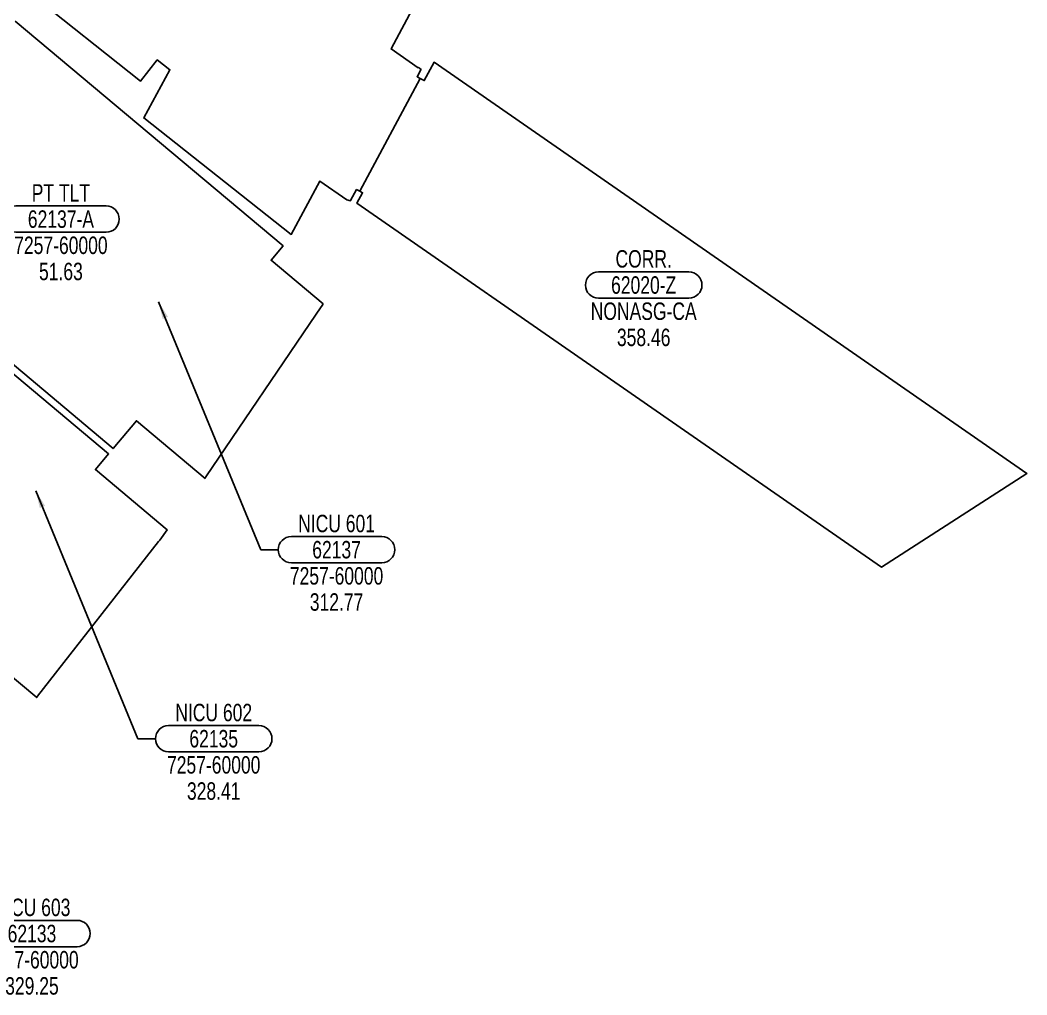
# Model space of a CAD drawing. Extents: x -1905 to 1744, y 4774 to 7421.
# Drawn here: x 1052 to 1744, y 5722 to 6393 of the extents above; entities that cross this region are included whole.
import ezdxf
from ezdxf.enums import TextEntityAlignment as Align

# ---------------------------------------------------------------- set-up
doc = ezdxf.new("R2010")
doc.units = 0
doc.header["$LTSCALE"] = 48
doc.header["$MEASUREMENT"] = 0
doc.layers.get('0').update_dxf_attribs({"linetype": 'CONTINUOUS'})
for name, color, linetype in [('AREA', 3, 'CONTINUOUS'), ('AREA2', 1, 'CONTINUOUS'), ('COSTC', 6, 'CONTINUOUS'), ('PLINE2', 5, 'CONTINUOUS'), ('ROOMNA', 4, 'CONTINUOUS'), ('ROOMNO', 4, 'CONTINUOUS'), ('ROOMOV', 4, 'CONTINUOUS')]:
    doc.layers.add(name, color=color, linetype=linetype)
doc.dimstyles.get("Standard").update_dxf_attribs({"dimtxt": 0.18, "dimasz": 12, "dimexe": 0.18, "dimexo": 0.0625, "dimgap": 0.09, "dimtad": 0, "dimtih": 1, "dimtoh": 1, "dimdec": 4, "dimzin": 0, "dimtxsty": 'STANDARD', "dimcen": 0.09, "dimazin": 3, "dimtfac": 1, "dimtdec": 4, "dimtofl": 0, "dimtmove": 0, "dimatfit": 3, "dimtolj": 1, "dimtzin": 0})

# ---------------------------------------------------------------- blocks, each defined once
blk = doc.blocks.new('ROOM')
at = {"layer": 'ROOMOV'}
for p, q in [((-31.04, 9.04), (31.04, 9.04)), ((31.04, -9.04), (-31.04, -9.04))]:
    blk.add_line(p, q, dxfattribs=at)
for centre, start, end in [((-31.04, 0), 90, 270), ((31.04, 0), 270, 90)]:
    blk.add_arc(centre, 9.04, start, end, dxfattribs=at)
at = {"width": 0.75, "flags": 1}
for tag, p in [('FLFIN', (-60, -36)), ('ICRA', (60, -36)), ('FLTYPE', (-60, -48)), ('USER1', (60, -48)), ('FLCOND', (-60, -60)), ('USER2', (60, -60)), ('WLFIN', (-60, -72)), ('SITE', (-24, -72)), ('UCODE', (24, -72)), ('USER3', (60, -72)), ('WLTYPE', (-60, -84)), ('BLDG', (-24, -84)), ('UDESC', (24, -84)), ('USER4', (60, -84)), ('WLCOND', (-60, -96)), ('FLR', (-24, -96)), ('FCODE', (24, -96)), ('USER5', (60, -96)), ('CLFIN', (-60, -108)), ('COSTCD', (-24, -108)), ('FDESC', (24, -108)), ('USER6', (60, -108)), ('CLTYPE', (-60, -120)), ('DEPTD', (-24, -120)), ('DIVISION', (24, -120)), ('USER7', (60, -120)), ('CLCOND', (-60, -132)), ('RDES', (-24, -132)), ('CONTACT', (24, -132)), ('USER8', (60, -132)), ('CLHT', (-60, -144)), ('CHDATE', (-24, -144)), ('OCCUP', (24, -144)), ('BLOCK', (60, -144)), ('BASE', (-60, -156)), ('CBACK', (-24, -156)), ('PRCONTACT', (24, -156)), ('BLOCK2', (60, -156))]:
    blk.add_attdef(tag, text='', height=6, dxfattribs=at).set_placement(p, align=Align.MIDDLE_CENTER)
at = {"layer": 'AREA', "width": 0.75}
blk.add_attdef('AREA', text='', height=12, dxfattribs=at).set_placement((0, -36), align=Align.MIDDLE_CENTER)
at = {"layer": 'AREA2', "width": 0.75}
blk.add_attdef('AREA2', text='', height=12, dxfattribs=at).set_placement((0, -36), align=Align.MIDDLE_CENTER)
at = {"layer": 'COSTC', "width": 0.75}
blk.add_attdef('COSTC', text='', height=12, dxfattribs=at).set_placement((0, -18), align=Align.MIDDLE_CENTER)
at = {"layer": 'ROOMNA', "width": 0.75}
for tag, p in [('RMNAA', (0, 54)), ('RMNAB', (0, 36)), ('RMNAC', (0, 18))]:
    blk.add_attdef(tag, text='', height=12, dxfattribs=at).set_placement(p, align=Align.MIDDLE_CENTER)
at = {"layer": 'ROOMNO', "width": 0.75}
blk.add_attdef('RMNU', text='', height=12, dxfattribs=at).set_placement((0, 0), align=Align.MIDDLE_CENTER)

msp = doc.modelspace()

# ---------------------------------------------------------------- linework, layer by layer
at = {"layer": 'PLINE2', "color": 6}
for points in [[(1057.75, 6411.86), (1134.48, 6350.73), (1146.08, 6365.41), (1154.71, 6358.59), (1136.76, 6325.45), (1238.18, 6245.38), (1257.93, 6282.07), (1276.54, 6269.16), (1278.97, 6268.51), (1279.05, 6268.62), (1283.13, 6276.21), (1285.28, 6275.06), (1326.98, 6352.56), (1324.79, 6353.73), (1327.42, 6358.63), (1327.11, 6358.84), (1327.33, 6359.16, -0.328736), (1327.03, 6359.13, -0.364737), (1326.93, 6359.44), (1326.92, 6359.45, -0.350509), (1326.61, 6359.42, -0.350509), (1326.52, 6359.73), (1326.51, 6359.73, -0.344397), (1326.16, 6359.73, -0.316143), (1326.02, 6360.07), (1326.02, 6360.08, -0.325667), (1325.72, 6360.04, -0.325667), (1325.6, 6360.31), (1325.43, 6360), (1306.83, 6372.91), (1323.21, 6403.4)], [(1005.59, 6190.49), (1115.68, 6098.11), (1131.72, 6117.22), (1178.95, 6077.59), (1178.95, 6077.59, 0.000046), (1179.25, 6078.01), (1179.09, 6078.12), (1179.51, 6078.74), (1255.26, 6190.44), (1255.26, 6190.44), (1255.79, 6191.21), (1255.79, 6191.21), (1259.88, 6197.24, 0.000038), (1260.11, 6197.6), (1224.36, 6227.59), (1232.59, 6237.4), (1048.28, 6392.07)]]:
    msp.add_lwpolyline(points, format="xyb", dxfattribs=at)
for points in [[(1285.28, 6275.06), (1287.23, 6274.02), (1283.35, 6266.8), (1644.25, 6016.56), (1744.14, 6080.94), (1336.47, 6363.74), (1329.68, 6351.1), (1326.98, 6352.56)], [(867.06, 6181.47), (868.93, 6179.9), (865.43, 6175.73), (901.45, 6145.51), (901.83, 6141.19), (899.4, 6140.98), (903.11, 6099.14), (905.54, 6099.36), (907.79, 6073.96), (884.09, 6045.71), (994.2, 5953.31), (1009.61, 5971.67), (1063.19, 5926.76), (1063.49, 5927.12), (1063.34, 5927.24), (1063.79, 5927.82), (1146.93, 6034.06), (1147.76, 6035.14), (1152.94, 6042.12), (1103.52, 6083.58), (1112.56, 6094.36), (927.48, 6249.68), (911.35, 6230.46), (909.49, 6232.03)]]:
    msp.add_lwpolyline(points, close=True, dxfattribs=at)

# ---------------------------------------------------------------- block references
at = {"layer": 'ROOMNO'}
ref = msp.add_blockref('ROOM', (1079.79, 6255.88), dxfattribs=at)
ref.add_attrib('RMNU', '62137-A', dxfattribs={"height": 12, "width": 0.75}).set_placement((1079.79, 6255.88), align=Align.MIDDLE_CENTER)
ref.add_attrib('RMNAC', 'PT TLT', dxfattribs={"layer": 'ROOMNA', "height": 12, "width": 0.75}).set_placement((1079.79, 6273.88), align=Align.MIDDLE_CENTER)
ref.add_attrib('COSTC', '7257-60000', dxfattribs={"layer": 'COSTC', "height": 12, "width": 0.75}).set_placement((1079.79, 6237.88), align=Align.MIDDLE_CENTER)
ref.add_attrib('AREA2', '51.63', dxfattribs={"layer": 'AREA2', "height": 12, "width": 0.75}).set_placement((1079.79, 6219.88), align=Align.MIDDLE_CENTER)
ref = msp.add_blockref('ROOM', (1480.6, 6210.55), dxfattribs=at)
ref.add_attrib('RMNU', '62020-Z', dxfattribs={"height": 12, "width": 0.75}).set_placement((1480.6, 6210.55), align=Align.MIDDLE_CENTER)
ref.add_attrib('RMNAC', 'CORR.', dxfattribs={"layer": 'ROOMNA', "height": 12, "width": 0.75}).set_placement((1480.6, 6228.55), align=Align.MIDDLE_CENTER)
ref.add_attrib('COSTC', 'NONASG-CA', dxfattribs={"layer": 'COSTC', "height": 12, "width": 0.75}).set_placement((1480.6, 6192.55), align=Align.MIDDLE_CENTER)
ref.add_attrib('AREA2', '358.46', dxfattribs={"layer": 'AREA2', "height": 12, "width": 0.75}).set_placement((1480.6, 6174.55), align=Align.MIDDLE_CENTER)
ref = msp.add_blockref('ROOM', (1269.37, 6028.54), dxfattribs=at)
ref.add_attrib('RMNU', '62137', dxfattribs={"height": 12, "width": 0.75}).set_placement((1269.37, 6028.54), align=Align.MIDDLE_CENTER)
ref.add_attrib('RMNAC', 'NICU 601', dxfattribs={"layer": 'ROOMNA', "height": 12, "width": 0.75}).set_placement((1269.37, 6046.54), align=Align.MIDDLE_CENTER)
ref.add_attrib('COSTC', '7257-60000', dxfattribs={"layer": 'COSTC', "height": 12, "width": 0.75}).set_placement((1269.37, 6010.54), align=Align.MIDDLE_CENTER)
ref.add_attrib('AREA2', '312.77', dxfattribs={"layer": 'AREA2', "height": 12, "width": 0.75}).set_placement((1269.37, 5992.54), align=Align.MIDDLE_CENTER)
ref = msp.add_blockref('ROOM', (1184.87, 5898.54), dxfattribs=at)
ref.add_attrib('RMNU', '62135', dxfattribs={"height": 12, "width": 0.75}).set_placement((1184.87, 5898.54), align=Align.MIDDLE_CENTER)
ref.add_attrib('RMNAC', 'NICU 602', dxfattribs={"layer": 'ROOMNA', "height": 12, "width": 0.75}).set_placement((1184.87, 5916.54), align=Align.MIDDLE_CENTER)
ref.add_attrib('COSTC', '7257-60000', dxfattribs={"layer": 'COSTC', "height": 12, "width": 0.75}).set_placement((1184.87, 5880.54), align=Align.MIDDLE_CENTER)
ref.add_attrib('AREA2', '328.41', dxfattribs={"layer": 'AREA2', "height": 12, "width": 0.75}).set_placement((1184.87, 5862.54), align=Align.MIDDLE_CENTER)
ref = msp.add_blockref('ROOM', (1059.87, 5764.54), dxfattribs=at)
ref.add_attrib('RMNU', '62133', dxfattribs={"height": 12, "width": 0.75}).set_placement((1059.87, 5764.54), align=Align.MIDDLE_CENTER)
ref.add_attrib('RMNAC', 'NICU 603', dxfattribs={"layer": 'ROOMNA', "height": 12, "width": 0.75}).set_placement((1059.87, 5782.54), align=Align.MIDDLE_CENTER)
ref.add_attrib('COSTC', '7257-60000', dxfattribs={"layer": 'COSTC', "height": 12, "width": 0.75}).set_placement((1059.87, 5746.54), align=Align.MIDDLE_CENTER)
ref.add_attrib('AREA2', '329.25', dxfattribs={"layer": 'AREA2', "height": 12, "width": 0.75}).set_placement((1059.87, 5728.54), align=Align.MIDDLE_CENTER)

# ---------------------------------------------------------------- leaders
for points in [[(1147, 6199), (1217.29, 6028.54), (1229.29, 6028.54)], [(1062.5, 6069), (1132.79, 5898.54), (1144.79, 5898.54)]]:
    msp.add_leader(points, dimstyle='STANDARD', override={"dimgap": 12, "dimtad": 0}, dxfattribs=at)

doc.saveas('drawing.dxf')
